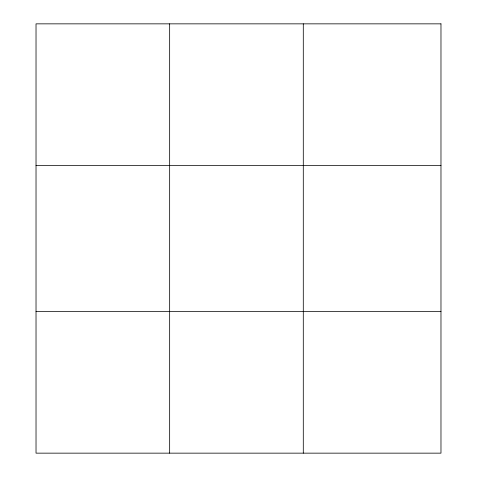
<?xml version="1.0" encoding="UTF-8"?>
<svg xmlns="http://www.w3.org/2000/svg" width="477" height="477" viewBox="0 0 477 477"><rect width="100%" height="100%" fill="white"/><g stroke="black" fill="none" stroke-linecap="round" stroke-linejoin="round"><path stroke-width="0.72" d="M169.657 23.85L169.657 453.15M303.294 23.85L303.294 453.15M36.025 165.519L440.975 165.519M36.025 311.481L440.975 311.481M440.975 23.85L440.975 453.15L36.025 453.15L36.025 23.85L440.975 23.85"/></g></svg>
